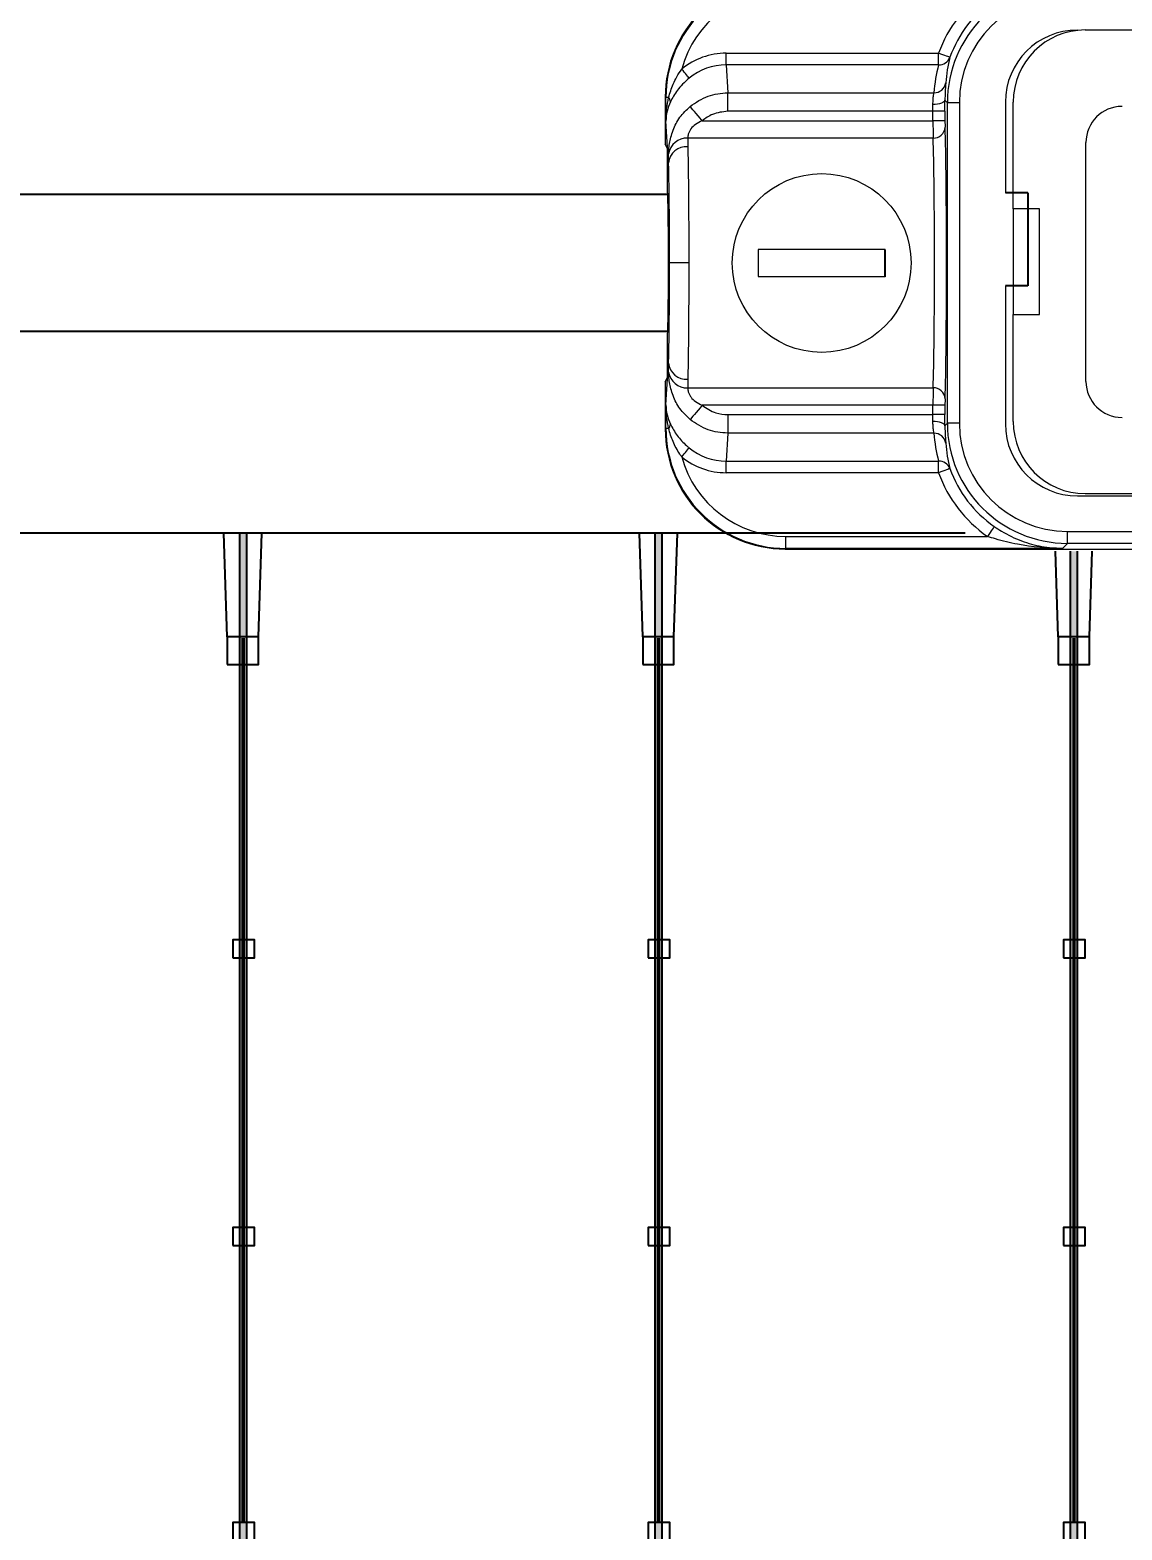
# Model space of a CAD drawing. Header units: millimetres. Extents: x 10297564 to 11610295, y -9287743 to -8409454.
# Drawn here: x 10425161 to 10425795, y -9091153 to -9090281 of the extents above; entities that cross this region are included whole.
import ezdxf

# ---------------------------------------------------------------- set-up
doc = ezdxf.new("R2010")
doc.units = ezdxf.units.MM
doc.header["$LTSCALE"] = 100
doc.layers.add('E1', color=1, linetype='Continuous')
doc.layers.add('Outline', color=5, linetype='Continuous', lineweight=25)
doc.styles.add('HL-S1', font='DotumChe.ttf')
doc.styles.add('MG', font='malgun.ttf')
doc.dimstyles.new('HL-100', dxfattribs={"dimscale": 100, "dimtxt": 3, "dimasz": 4, "dimexe": 2, "dimexo": 2, "dimgap": 1, "dimtad": 1, "dimdec": 0, "dimzin": 0, "dimlunit": 6, "dimtxsty": 'HL-S1', "dimblk": 'DOTSMALL', "dimcen": 4, "dimdle": 2, "dimclrd": 256, "dimclre": 256, "dimclrt": 4, "dimazin": 0, "dimtfac": 1, "dimtdec": 0, "dimtix": 1, "dimtmove": 2, "dimatfit": 3, "dimldrblk": 'DOTSMALL', "dimfxl": 1.5, "dimtolj": 1, "dimtzin": 0, "dimlwd": -1, "dimlwe": -1, "dimarcsym": 0})

# ---------------------------------------------------------------- blocks, each defined once
blk = doc.blocks.new('*D75')
at = {"layer": 'defpoints', "color": 0, "transparency": 16777216}
for p in [(10439230.17, -9073249.84), (10439230.17, -9073249.84), (10423426.68, -9107604.66)]:
    blk.add_point(p, dxfattribs=at)
at = {"layer": 'E1', "color": 1, "transparency": 16777216}
for p, q in [((10439593.57, -9073417), (10439593.57, -9073417)), ((10423593.84, -9107241.27), (10439063.01, -9073613.24)), ((10423790.07, -9107771.83), (10423790.07, -9107771.83))]:
    blk.add_line(p, q, dxfattribs=at)
for points in [[(10439002.44, -9073585.37), (10439123.57, -9073641.1), (10439230.17, -9073249.84)], [(10423533.27, -9107213.41), (10423654.41, -9107269.13), (10423426.68, -9107604.66)]]:
    blk.add_solid(points, dxfattribs=at)
at = {"layer": 'E1', "color": 7, "transparency": 16777216, "insert": (10430911.12, -9090235.29), "char_height": 500, "attachment_point": 5, "rotation": 65.29719, "style": 'MG'}
blk.add_mtext('\\A1;2711.1', dxfattribs=at)
blk = doc.blocks.new('_DotSmall')
at = {"color": 0, "linetype": 'ByBlock', "const_width": 0.5}
blk.add_lwpolyline([(-0.0625, 0, 1), (0.0625, 0, 1)], format="xyb", close=True, dxfattribs=at)

msp = doc.modelspace()

# ---------------------------------------------------------------- hatches: boundary and pattern name
at = {"true_color": 0x939598}
h = msp.add_hatch(color=252, dxfattribs=at)
h.dxf.hatch_style = 1
h.paths.add_polyline_path([(10425286.67, -9090573.68), (10425282.62, -9090573.68), (10425282.62, -9091702.13), (10425286.67, -9091702.13)])
h = msp.add_hatch(color=252, dxfattribs=at)
h.dxf.hatch_style = 1
h.paths.add_polyline_path([(10425527.98, -9090573.68), (10425523.93, -9090573.68), (10425523.93, -9091702.13), (10425527.98, -9091702.13)])
h = msp.add_hatch(color=252, dxfattribs=at)
h.dxf.hatch_style = 1
h.paths.add_polyline_path([(10425765.24, -9091663.61), (10425769.28, -9091663.61), (10425769.28, -9090584.17), (10425765.24, -9090584.17)])

# ---------------------------------------------------------------- linework, layer by layer
at = {"color": 7, "linetype": 'Continuous', "lineweight": 15}
for p, q in [((10426337.45, -9090281.5), (10425773.93, -9090281.5)), ((10425565.25, -9090301.74), (10425565.25, -9090295)), ((10425565.25, -9090295), (10425688.73, -9090295)), ((10425688.73, -9090301.74), (10425688.73, -9090295)), ((10425565.25, -9090301.74), (10425566.31, -9090317.94)), ((10425688.73, -9090301.74), (10425565.25, -9090301.74)), ((10425566.31, -9090328.72), (10425566.31, -9090317.94)), ((10425566.31, -9090317.94), (10425686.01, -9090317.94)), ((10425529.96, -9090320.42), (10425529.96, -9090347.79)), ((10425530.33, -9090320.78), (10425529.96, -9090320.42)), ((10425530.33, -9090334.45), (10425530.33, -9090320.78)), ((10425531.87, -9090320.78), (10425530.33, -9090320.78)), ((10425693.84, -9090323.7), (10425692.43, -9090322.29)), ((10425700.81, -9090323.7), (10425693.84, -9090323.7)), ((10425693.84, -9090509.88), (10425693.84, -9090323.7)), ((10425700.81, -9090323.7), (10425700.81, -9090509.88)), ((10425727.53, -9090323.33), (10425727.53, -9090376.02)), ((10425732.09, -9090385.41), (10425732.09, -9090323.34)), ((10425531.9, -9090358.65), (10425530.33, -9090334.45)), ((10425551.4, -9090334.2), (10425685.47, -9090334.2)), ((10425685.47, -9090328.72), (10425566.31, -9090328.72)), ((10425685.47, -9090334.2), (10425685.47, -9090328.72)), ((10425692.45, -9090328.72), (10425685.47, -9090328.72)), ((10425692.45, -9090334.2), (10425685.47, -9090334.2)), ((10425692.45, -9090328.72), (10425692.45, -9090334.2)), ((10425543.02, -9090344.29), (10425543.06, -9090349.26)), ((10425685.51, -9090344.29), (10425543.02, -9090344.29)), ((10425531.25, -9090350.36), (10425529.96, -9090347.79)), ((10425531.25, -9090373.57), (10425531.25, -9090350.36)), ((10425531.9, -9090358.65), (10425531.91, -9090353.4)), ((10425774.35, -9090485.58), (10425774.35, -9090346.79)), ((10425747.43, -9090385.41), (10425732.09, -9090385.41)), ((10425732.09, -9090385.41), (10425732.09, -9090446.79)), ((10425747.43, -9090446.79), (10425747.43, -9090385.41)), ((10425583.86, -9090408.92), (10425583.86, -9090424.67)), ((10425657.79, -9090408.92), (10425583.86, -9090408.92)), ((10425657.79, -9090424.67), (10425657.79, -9090408.92)), ((10425543.62, -9090416.79), (10425532.46, -9090416.79)), ((10425583.86, -9090424.67), (10425657.79, -9090424.67)), ((10425727.53, -9090430.06), (10425727.53, -9090510.25)), ((10425732.09, -9090508.86), (10425732.09, -9090446.79)), ((10425732.09, -9090446.79), (10425747.43, -9090446.79)), ((10425531.25, -9090483.22), (10425531.25, -9090460.01)), ((10425530.33, -9090499.13), (10425531.9, -9090474.93)), ((10425531.91, -9090480.18), (10425531.9, -9090474.93)), ((10425529.96, -9090485.8), (10425531.25, -9090483.22)), ((10425543.06, -9090484.33), (10425543.02, -9090489.3)), ((10425529.96, -9090485.8), (10425529.96, -9090513.17)), ((10425543.02, -9090489.3), (10425685.51, -9090489.3)), ((10425530.33, -9090512.8), (10425530.33, -9090499.13)), ((10425685.47, -9090499.39), (10425551.4, -9090499.39)), ((10425692.45, -9090499.39), (10425685.47, -9090499.39)), ((10425685.47, -9090504.86), (10425685.47, -9090499.39)), ((10425692.45, -9090499.39), (10425692.45, -9090504.86)), ((10425566.31, -9090504.86), (10425685.47, -9090504.86)), ((10425566.31, -9090504.86), (10425566.31, -9090515.64)), ((10425692.45, -9090504.86), (10425685.47, -9090504.86)), ((10425692.43, -9090511.29), (10425693.84, -9090509.88)), ((10425700.81, -9090509.88), (10425693.84, -9090509.88)), ((10425529.96, -9090513.17), (10425530.33, -9090512.8)), ((10425530.33, -9090512.8), (10425531.87, -9090512.8)), ((10425566.31, -9090515.64), (10425565.25, -9090531.85)), ((10425686.01, -9090515.64), (10425566.31, -9090515.64)), ((10425565.25, -9090531.85), (10425688.73, -9090531.85)), ((10425565.25, -9090538.59), (10425565.25, -9090531.85)), ((10425688.73, -9090538.59), (10425688.73, -9090531.85)), ((10425688.73, -9090538.59), (10425565.25, -9090538.59)), ((10425769.37, -9090552.09), (10426337.45, -9090552.09)), ((10425773.93, -9090550.7), (10426013.84, -9090550.7)), ((10425600.06, -9090582.53), (10425600.06, -9090575.56)), ((10425600.06, -9090575.56), (10425717.12, -9090575.56)), ((10425763.57, -9090579.61), (10425760.65, -9090582.53)), ((10425763.57, -9090572.64), (10426343.28, -9090572.64)), ((10425763.57, -9090579.61), (10425763.57, -9090572.64)), ((10426343.28, -9090579.61), (10425763.57, -9090579.61)), ((10425600.06, -9090582.53), (10425599.69, -9090582.9)), ((10425599.69, -9090582.9), (10426346.56, -9090582.9)), ((10425760.65, -9090582.53), (10425600.06, -9090582.53))]:
    msp.add_line(p, q, dxfattribs=at)
for p, q in [((10425531.83, -9090377.04), (10424472.8, -9090377.04)), ((10425531.83, -9090456.54), (10424472.8, -9090456.54)), ((10425275.58, -9090633.97), (10425273.62, -9090573.68)), ((10425282.62, -9090573.68), (10425282.62, -9091702.13)), ((10425286.67, -9090573.68), (10425286.67, -9091702.13)), ((10425293.71, -9090633.97), (10425295.68, -9090573.68)), ((10425516.89, -9090633.97), (10425514.92, -9090573.68)), ((10425523.93, -9090573.68), (10425523.93, -9091702.13)), ((10425527.98, -9090573.68), (10425527.98, -9091702.13)), ((10425535.02, -9090633.97), (10425536.99, -9090573.68)), ((10425758.19, -9090633.97), (10425756.57, -9090584.17)), ((10425765.24, -9090584.17), (10425765.24, -9091663.61)), ((10425769.28, -9090584.17), (10425769.28, -9091663.61)), ((10425776.33, -9090633.97), (10425777.95, -9090584.17)), ((10425284.23, -9090634.67), (10425284.23, -9091148.25)), ((10425285.07, -9090634.67), (10425285.07, -9091148.25)), ((10425525.54, -9090634.67), (10425525.54, -9091148.25)), ((10425526.37, -9090634.67), (10425526.37, -9091148.25)), ((10425766.84, -9090634.67), (10425766.84, -9091148.25)), ((10425767.68, -9090634.67), (10425767.68, -9091148.25))]:
    msp.add_line(p, q)
at = {"color": 7, "linetype": 'ByBlock', "lineweight": -2}
for p, q in [((10425740.6, -9090376.02), (10425727.53, -9090376.02)), ((10425740.6, -9090376.02), (10425740.6, -9090430.06)), ((10425657.79, -9090424.86), (10425657.79, -9090409.11)), ((10425740.6, -9090430.06), (10425727.53, -9090430.06))]:
    msp.add_line(p, q, dxfattribs=at)
at = {"color": 7, "linetype": 'Continuous', "lineweight": 15, "flags": 128}
for points in [[(10425695.29, -9090297.36), (10425695.14, -9090297.31), (10425694.75, -9090297.17), (10425694.13, -9090296.95), (10425693.32, -9090296.65), (10425692.33, -9090296.3), (10425691.21, -9090295.89), (10425689.99, -9090295.45), (10425688.73, -9090295)], [(10425543.83, -9090309.47), (10425543.61, -9090309.2), (10425543.27, -9090308.78), (10425542.83, -9090308.23), (10425542.29, -9090307.57), (10425541.67, -9090306.81), (10425541, -9090305.98), (10425540.28, -9090305.09), (10425539.54, -9090304.18)], [(10425551.4, -9090334.2), (10425550.19, -9090332.76), (10425549.01, -9090331.36), (10425547.9, -9090330.04), (10425546.89, -9090328.84), (10425546.01, -9090327.79), (10425545.28, -9090326.93), (10425544.73, -9090326.28), (10425544.38, -9090325.86)], [(10425692.43, -9090322.29), (10425692.27, -9090322.77), (10425691.86, -9090323.23), (10425691.21, -9090323.65), (10425690.34, -9090324.03), (10425689.29, -9090324.33), (10425688.09, -9090324.56), (10425686.8, -9090324.71), (10425685.45, -9090324.76)], [(10425551.4, -9090499.39), (10425550.19, -9090500.83), (10425549.01, -9090502.23), (10425547.9, -9090503.55), (10425546.89, -9090504.75), (10425546.01, -9090505.79), (10425545.28, -9090506.65), (10425544.73, -9090507.3), (10425544.38, -9090507.73)], [(10425692.43, -9090511.29), (10425692.27, -9090510.82), (10425691.86, -9090510.36), (10425691.21, -9090509.93), (10425690.34, -9090509.56), (10425689.29, -9090509.25), (10425688.09, -9090509.02), (10425686.8, -9090508.87), (10425685.45, -9090508.82)], [(10425539.54, -9090529.41), (10425540.28, -9090528.49), (10425541, -9090527.61), (10425541.67, -9090526.77), (10425542.29, -9090526.01), (10425542.83, -9090525.35), (10425543.27, -9090524.8), (10425543.61, -9090524.39), (10425543.83, -9090524.12)], [(10425695.29, -9090536.22), (10425695.14, -9090536.27), (10425694.75, -9090536.42), (10425694.13, -9090536.64), (10425693.32, -9090536.93), (10425692.33, -9090537.29), (10425691.21, -9090537.69), (10425689.99, -9090538.13), (10425688.73, -9090538.59)], [(10425721.1, -9090569.83), (10425721.01, -9090569.97), (10425720.77, -9090570.31), (10425720.4, -9090570.85), (10425719.9, -9090571.56), (10425719.3, -9090572.42), (10425718.62, -9090573.4), (10425717.89, -9090574.46), (10425717.12, -9090575.56)]]:
    msp.add_lwpolyline(points, dxfattribs=at)
at = {"color": 4}
for points in [[(10425275.58, -9090650.01), (10425293.71, -9090650.01), (10425293.71, -9090633.97), (10425275.58, -9090633.97)], [(10425516.89, -9090650.01), (10425535.02, -9090650.01), (10425535.02, -9090633.97), (10425516.89, -9090633.97)], [(10425758.19, -9090650.01), (10425776.33, -9090650.01), (10425776.33, -9090633.97), (10425758.19, -9090633.97)], [(10425278.72, -9090820.32), (10425291.27, -9090820.32), (10425291.27, -9090809.86), (10425278.72, -9090809.86)], [(10425520.03, -9090820.32), (10425532.58, -9090820.32), (10425532.58, -9090809.86), (10425520.03, -9090809.86)], [(10425761.33, -9090820.32), (10425773.89, -9090820.32), (10425773.89, -9090809.86), (10425761.33, -9090809.86)], [(10425278.72, -9090987.42), (10425291.27, -9090987.42), (10425291.27, -9090976.96), (10425278.72, -9090976.96)], [(10425520.03, -9090987.42), (10425532.58, -9090987.42), (10425532.58, -9090976.96), (10425520.03, -9090976.96)], [(10425761.33, -9090987.42), (10425773.89, -9090987.42), (10425773.89, -9090976.96), (10425761.33, -9090976.96)], [(10425278.72, -9091158.71), (10425291.27, -9091158.71), (10425291.27, -9091148.25), (10425278.72, -9091148.25)], [(10425520.03, -9091158.71), (10425532.58, -9091158.71), (10425532.58, -9091148.25), (10425520.03, -9091148.25)], [(10425761.33, -9091158.71), (10425773.89, -9091158.71), (10425773.89, -9091148.25), (10425761.33, -9091148.25)]]:
    msp.add_lwpolyline(points, close=True, dxfattribs=at)
at = {"color": 7, "linetype": 'Continuous', "lineweight": 15}
msp.add_circle((10425620.83, -9090416.79), 51.94, dxfattribs=at)
for centre, radius, start, end in [((10425773.93, -9090323.34), 41.85, 90, 180), ((10425688.94, -9090294.94), 6.8, 268.23172, 339.13279), ((10425686.14, -9090311.08), 6.86, 268.89791, 350.6784), ((10425529.61, -9090323.2), 3.31, 358.81481, 46.83799), ((10425795.27, -9090346.79), 20.92, 90, 180), ((10425542.57, -9090355.07), 10.79, 87.62744, 171.13821), ((10425685.78, -9090337.57), 6.72, 267.76269, 356.47438), ((10425542.35, -9090359.74), 10.51, 86.15274, 174.05444), ((10425542.35, -9090473.84), 10.51, 185.94552, 273.84727), ((10425542.57, -9090478.52), 10.79, 188.86179, 272.37257), ((10425685.78, -9090496.02), 6.72, 3.52561, 92.23724), ((10425795.27, -9090485.58), 20.92, 180, 270), ((10425529.61, -9090510.39), 3.31, 313.16211, 1.18495), ((10425773.93, -9090508.86), 41.85, 180, 270), ((10425686.14, -9090522.5), 6.86, 9.32156, 91.1021), ((10425688.94, -9090538.64), 6.8, 20.86727, 91.7681)]:
    msp.add_arc(centre, radius, start, end, dxfattribs=at)
for centre, major_axis, ratio, start_param, end_param in [((10425599.71, -9090320.44), (49.33, -49.33), 0.999756, 2.356347, 3.926839), ((10425600.08, -9090320.8), (49.33, -49.33), 0.999756, 2.356347, 3.926839), ((10425600.08, -9090320.8), (-44.4, 44.4), 0.999695, 5.497939, 6.800719), ((10425760.91, -9090321.04), (54.26, -54.26), 0.999695, 2.963361, 3.580797), ((10425763.59, -9090323.72), (49.33, -49.33), 0.999756, 2.356347, 3.926839), ((10425760.91, -9090321.04), (49.33, -49.33), 0.999635, 2.963361, 3.580797), ((10425763.59, -9090323.72), (44.4, -44.4), 0.999695, 2.356347, 3.926839), ((10425769.38, -9090323.34), (29.59, -29.59), 0.999805, 2.356292, 3.926893), ((10425565.44, -9090338.32), (2.82, -43.24), 0.965789, 3.078761, 3.741779), ((10425762.73, -9090322.86), (-30.57, 69.87), 0.900622, 0.849082, 1.052955), ((10425565.44, -9090338.32), (-2.38, 36.51), 0.952971, 6.220354, 6.883372), ((10425762.73, -9090329.6), (-33.23, 76.31), 0.90896, 0.847562, 1.051435), ((10425685.16, -9090328.72), (0, 11.16), 0.028364, 4.712389, 5.074861), ((10425692.13, -9090328.72), (0, 18.13), 0.017455, 4.712389, 5.074861), ((10425685.55, -9090334.2), (0, 11.16), 0.006546, 1.570796, 2.699888), ((10425692.52, -9090334.2), (0, 4.18), 0.017455, 1.570796, 2.699888), ((10425684.86, -9090416.79), (0, 80.2), 0.018973, 3.583297, 5.841481), ((10425691.84, -9090416.79), (0, 87.18), 0.017455, 3.583297, 5.841481), ((10425685.55, -9090499.39), (0, 11.16), 0.006546, 0.441704, 1.570796), ((10425692.52, -9090499.39), (0, 4.18), 0.017455, 0.441704, 1.570796), ((10425685.16, -9090504.86), (0, 11.16), 0.028364, 4.349917, 4.712389), ((10425692.13, -9090504.86), (0, 18.13), 0.017455, 4.349917, 4.712389), ((10425763.59, -9090509.86), (49.33, 49.33), 0.999756, 2.356347, 3.926839), ((10425763.59, -9090509.86), (-44.4, -44.4), 0.999695, 5.497939, 7.068431), ((10425769.38, -9090510.24), (-29.59, -29.59), 0.999805, 5.497885, 7.068486), ((10425599.71, -9090513.15), (49.33, 49.33), 0.999756, 2.356347, 3.926839), ((10425600.08, -9090512.78), (49.33, 49.33), 0.999756, 2.356347, 3.926839), ((10425762.73, -9090503.99), (33.23, 76.31), 0.90896, 2.090157, 2.29403), ((10425565.44, -9090495.26), (2.38, 36.51), 0.952971, 2.541406, 3.204424), ((10425762.73, -9090510.72), (30.57, 69.87), 0.900622, 2.088638, 2.292511), ((10425565.44, -9090495.26), (2.82, 43.24), 0.965789, 2.541406, 3.204424), ((10425600.08, -9090512.78), (44.4, 44.4), 0.999695, 2.624059, 3.926839), ((10425760.91, -9090512.54), (49.33, 49.33), 0.999635, 2.702388, 3.319825), ((10425760.91, -9090512.54), (-54.26, -54.26), 0.999695, 5.843981, 6.461417)]:
    msp.add_ellipse(centre, major_axis=major_axis, ratio=ratio, start_param=start_param, end_param=end_param, dxfattribs=at)
for points, knots in [([(10425531.87, -9090320.78), (10425532.67, -9090318.14), (10425533.9, -9090314.02), (10425536.69, -9090308.49), (10425538.55, -9090305.68), (10425539.54, -9090304.18)], [0, 0, 0, 0, 0.4568773, 0.7101522, 1, 1, 1, 1]), ([(10425543.83, -9090309.47), (10425542.51, -9090310.62), (10425540.04, -9090312.8), (10425536.06, -9090317.42), (10425534.16, -9090320.96), (10425532.92, -9090323.27)], [0, 0, 0, 0, 0.283822, 0.534602, 1, 1, 1, 1]), ([(10425544.38, -9090325.86), (10425547.75, -9090323.55), (10425554.38, -9090319.02), (10425562.38, -9090318.3), (10425566.31, -9090317.94)], [0, 0, 0, 0, 0.508814, 1, 1, 1, 1]), ([(10425685.45, -9090324.76), (10425685.47, -9090323.67), (10425685.52, -9090321.65), (10425685.83, -9090319.22), (10425685.95, -9090318.4), (10425686.01, -9090317.94)], [0, 0, 0, 0, 0.3460315, 0.6362319, 1, 1, 1, 1]), ([(10425692.91, -9090312.19), (10425692.91, -9090312.21), (10425692.88, -9090312.7), (10425692.75, -9090314.16), (10425692.48, -9090317.61), (10425692.45, -9090320.66), (10425692.43, -9090322.29)], [0, 0, 0, 0, 0.00984, 0.373256, 0.663271, 1, 1, 1, 1]), ([(10425530.33, -9090334.45), (10425530.33, -9090334.4), (10425530.33, -9090334.1), (10425530.36, -9090331.69), (10425530.64, -9090327.16), (10425531.46, -9090322.93), (10425531.87, -9090320.78)], [0, 0, 0, 0, 0.010834, 0.066883, 0.527274, 1, 1, 1, 1]), ([(10425532.92, -9090323.27), (10425532.23, -9090325.02), (10425530.78, -9090328.69), (10425530.36, -9090332.45), (10425530.33, -9090334.41), (10425530.33, -9090334.45)], [0, 0, 0, 0, 0.473955, 0.989679, 1, 1, 1, 1]), ([(10425531.91, -9090353.4), (10425531.94, -9090352.61), (10425531.99, -9090350.96), (10425532.49, -9090346.37), (10425534.14, -9090339.74), (10425538.1, -9090331.9), (10425542.28, -9090327.87), (10425544.38, -9090325.86)], [0, 0, 0, 0, 0.122174, 0.251147, 0.50014, 0.749699, 1, 1, 1, 1]), ([(10425551.4, -9090334.2), (10425550.06, -9090334.84), (10425547.6, -9090336.02), (10425545.12, -9090338.36), (10425543.87, -9090340.4), (10425543.31, -9090341.89), (10425543.06, -9090343.27), (10425543.03, -9090343.93), (10425543.02, -9090344.29)], [0, 0, 0, 0, 0.271394, 0.499578, 0.621846, 0.74984, 0.862321, 1, 1, 1, 1]), ([(10425566.31, -9090328.72), (10425563.26, -9090329.04), (10425557.8, -9090329.61), (10425553.36, -9090332.79), (10425551.4, -9090334.2)], [0, 0, 0, 0, 0.558347, 1, 1, 1, 1]), ([(10425543.06, -9090349.26), (10425543.15, -9090353.58), (10425543.31, -9090362.05), (10425543.48, -9090379.34), (10425543.59, -9090397.8), (10425543.61, -9090410.56), (10425543.62, -9090416.79)], [0, 0, 0, 0, 0.267322, 0.523101, 0.767328, 1, 1, 1, 1]), ([(10425532.46, -9090416.79), (10425532.45, -9090410.42), (10425532.43, -9090397.49), (10425532.3, -9090380.86), (10425532.12, -9090367.59), (10425531.97, -9090361.6), (10425531.9, -9090358.65)], [0, 0, 0, 0, 0.276092, 0.560935, 0.783886, 1, 1, 1, 1]), ([(10425531.25, -9090460.01), (10425531.31, -9090458.72), (10425531.46, -9090455.92), (10425531.65, -9090446.9), (10425531.8, -9090433.5), (10425531.85, -9090416.79), (10425531.8, -9090400.08), (10425531.65, -9090386.68), (10425531.46, -9090377.66), (10425531.31, -9090374.86), (10425531.25, -9090373.57)], [0, 0, 0, 0, 0.1009154, 0.2199443, 0.3550841, 0.5, 0.6449159, 0.7800557, 0.8990846, 1, 1, 1, 1]), ([(10425531.9, -9090474.93), (10425531.99, -9090471.07), (10425532.17, -9090463.22), (10425532.34, -9090447.71), (10425532.44, -9090431.88), (10425532.45, -9090421.77), (10425532.46, -9090416.79)], [0, 0, 0, 0, 0.276116, 0.560964, 0.783906, 1, 1, 1, 1]), ([(10425543.62, -9090416.79), (10425543.61, -9090423.02), (10425543.59, -9090435.79), (10425543.48, -9090454.25), (10425543.31, -9090471.53), (10425543.15, -9090480), (10425543.06, -9090484.33)], [0, 0, 0, 0, 0.232672, 0.476899, 0.732678, 1, 1, 1, 1]), ([(10425544.38, -9090507.73), (10425542.29, -9090505.71), (10425538.11, -9090501.69), (10425534.14, -9090493.85), (10425532.49, -9090487.21), (10425531.99, -9090482.62), (10425531.94, -9090480.98), (10425531.91, -9090480.18)], [0, 0, 0, 0, 0.249817, 0.49947, 0.749183, 0.877971, 1, 1, 1, 1]), ([(10425543.02, -9090489.3), (10425543.03, -9090489.66), (10425543.06, -9090490.31), (10425543.31, -9090491.7), (10425543.87, -9090493.2), (10425545.13, -9090495.24), (10425547.62, -9090497.57), (10425550.07, -9090498.75), (10425551.4, -9090499.39)], [0, 0, 0, 0, 0.138087, 0.250913, 0.3793, 0.502123, 0.729549, 1, 1, 1, 1]), ([(10425530.33, -9090499.13), (10425530.33, -9090499.17), (10425530.36, -9090501.14), (10425530.78, -9090504.89), (10425532.23, -9090508.56), (10425532.92, -9090510.32)], [0, 0, 0, 0, 0.01032, 0.526045, 1, 1, 1, 1]), ([(10425531.87, -9090512.8), (10425531.46, -9090510.66), (10425530.64, -9090506.42), (10425530.36, -9090501.9), (10425530.33, -9090499.49), (10425530.33, -9090499.18), (10425530.33, -9090499.13)], [0, 0, 0, 0, 0.472726, 0.933117, 0.989166, 1, 1, 1, 1]), ([(10425551.4, -9090499.39), (10425553.95, -9090501.13), (10425558.48, -9090504.23), (10425563.92, -9090504.67), (10425566.31, -9090504.86)], [0, 0, 0, 0, 0.5614466, 1, 1, 1, 1]), ([(10425532.92, -9090510.32), (10425534.13, -9090512.58), (10425536.5, -9090517), (10425540.78, -9090521.55), (10425543.33, -9090523.7), (10425543.83, -9090524.12)], [0, 0, 0, 0, 0.457943, 0.893704, 1, 1, 1, 1]), ([(10425566.31, -9090515.64), (10425562.38, -9090515.29), (10425554.38, -9090514.57), (10425547.75, -9090510.03), (10425544.38, -9090507.73)], [0, 0, 0, 0, 0.491213, 1, 1, 1, 1]), ([(10425686.01, -9090515.64), (10425686, -9090515.57), (10425685.96, -9090515.22), (10425685.79, -9090514.07), (10425685.5, -9090511.79), (10425685.47, -9090509.74), (10425685.45, -9090508.82)], [0, 0, 0, 0, 0.069383, 0.3572, 0.71255, 1, 1, 1, 1]), ([(10425539.54, -9090529.41), (10425539.16, -9090528.85), (10425537.23, -9090526.03), (10425534.2, -9090520.56), (10425532.65, -9090515.4), (10425531.87, -9090512.8)], [0, 0, 0, 0, 0.108631, 0.550845, 1, 1, 1, 1]), ([(10425692.43, -9090511.29), (10425692.44, -9090512.66), (10425692.47, -9090515.75), (10425692.73, -9090519.1), (10425692.87, -9090520.77), (10425692.91, -9090521.29), (10425692.91, -9090521.39)], [0, 0, 0, 0, 0.2791354, 0.6335605, 0.9282013, 1, 1, 1, 1]), ([(10425721.1, -9090569.83), (10425722.49, -9090570.76), (10425727.57, -9090574.13), (10425736.84, -9090578.48), (10425748.64, -9090581.73), (10425756.59, -9090582.5), (10425760.59, -9090582.53), (10425760.65, -9090582.53)], [0, 0, 0, 0, 0.112244, 0.409649, 0.702387, 0.995575, 1, 1, 1, 1]), ([(10425760.65, -9090582.53), (10425760.58, -9090582.53), (10425751.87, -9090582.5), (10425738.81, -9090581.32), (10425724.39, -9090577.97), (10425718.66, -9090576.07), (10425717.12, -9090575.56)], [0, 0, 0, 0, 0.004632, 0.59618, 0.891718, 1, 1, 1, 1])]:
    msp.add_open_spline(points, degree=3, knots=knots, dxfattribs=at)
at = {"layer": 'Outline'}
msp.add_lwpolyline([(10425704.26, -9090573.68), (10424098.17, -9090573.68)], dxfattribs=at)

# ---------------------------------------------------------------- dimensions: what is measured, and where the dimension line sits
at = {"layer": 'E1'}
dim = msp.add_aligned_dim(p1=(10423426.68, -9107604.66), p2=(10439230.17, -9073249.84), distance=0, text='2711.1', dimstyle='HL-100', override={"dimscale": 200, "dimtxt": 2.5, "dimasz": 2, "dimtxsty": 'MG', "dimsah": 1, "dimclrd": 1, "dimclre": 1, "dimclrt": 7}, dxfattribs=at)
dim.commit()
dim.dimension.update_dxf_attribs({"geometry": '*D75', "text_midpoint": (10430911.12, -9090235.29)})

doc.saveas('drawing.dxf')
